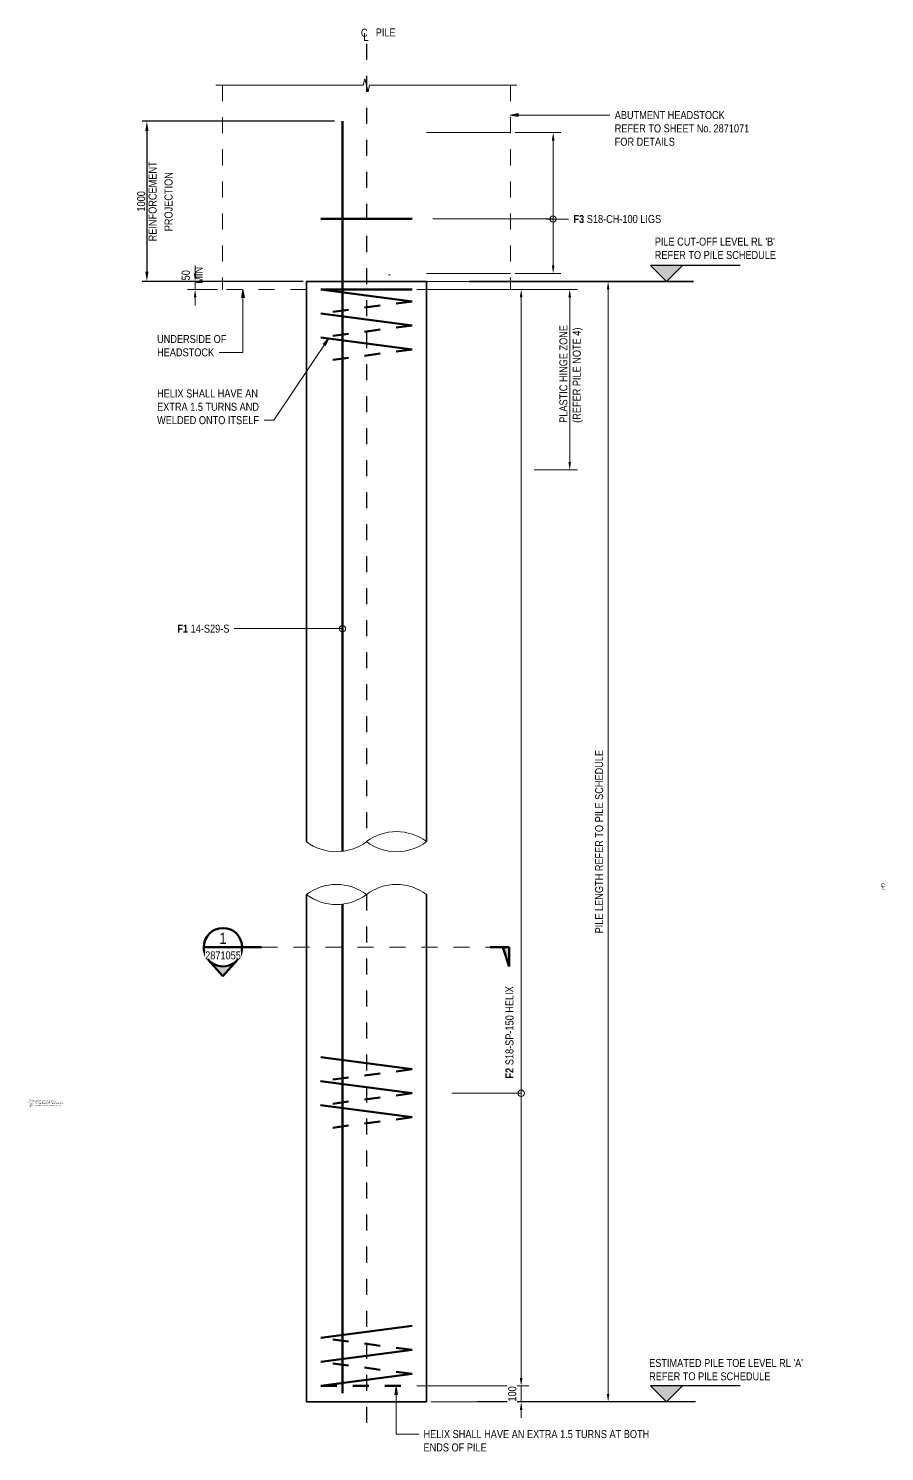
# Model space of a CAD drawing. Header units: metres. Extents: x 1.3 to 12.5, y 0.4 to 9.3.
# Drawn here: x 1.31 to 6.66, y 0.43 to 9.32 of the extents above; entities that cross this region are included whole.
import ezdxf

# ---------------------------------------------------------------- set-up
doc = ezdxf.new("R2010")
doc.units = ezdxf.units.M
for name, pattern in [('Dot_Section Line', [0.02, 0, -0.02]), ('JacobsCenter', [0.015, 0.009, -0.0015, 0.003, -0.0015]), ('JacobsDash', [0.0045, 0.003, -0.0015])]:
    doc.linetypes.add(name, pattern=pattern)
doc.layers.get('Defpoints').update_dxf_attribs({"color": 41})
for name, color, linetype, lineweight in [('D-BDGE', 7, 'Continuous', 13), ('D-BDGE-LINE', 7, 'Continuous', 9), ('D-ENHA-ANNO-TEXT', 7, 'Continuous', 9), ('D-ENHA-GEN-LINE', 7, 'Continuous', 9), ('D-ENHA-TEXT', 7, 'Continuous', 9), ('D-ENHA-TEXT-DIMS', 7, 'Continuous', 9)]:
    doc.layers.add(name, color=color, linetype=linetype, lineweight=lineweight)
doc.styles.add('Arial Narrow', font='ARIALN.TTF', dxfattribs={"height": 0.0035})
doc.styles.add('Arial Narrow_1', font='ARIALN.TTF', dxfattribs={"height": 0.005})
doc.styles.add('Arial Narrow_2', font='ARIALN.TTF', dxfattribs={"height": 0.05})
doc.styles.add('Arial Narrow_3', font='ARIALN.TTF', dxfattribs={"height": 0.0025})
doc.styles.add('Arial Narrow_4', font='ARIALN.TTF', dxfattribs={"height": 0.07})
doc.styles.add('Arial Narrow_B', font='ARIALNB.TTF', dxfattribs={"height": 0.05})
doc.dimstyles.new('____ddd____', dxfattribs={"dimscale": 0.3048, "dimtxt": 0.051172, "dimasz": 0.19685, "dimexe": 0.098425, "dimexo": 0.065617, "dimgap": 0.032808, "dimtad": 1, "dimdec": 0, "dimlfac": 1000, "dimzin": 0, "dimdsep": 46, "dimtxsty": 'Arial Narrow_2', "dimsah": 1, "dimcen": 0.09, "dimaunit": 1, "dimadec": 4, "dimazin": 0, "dimtfac": 1, "dimtdec": 4, "dimtix": 1, "dimtmove": 0, "dimatfit": 3, "dimfxl": 1, "dimtvp": 1, "dimtolj": 1, "dimtzin": 0, "dimarcsym": 2})
doc.dimstyles.new('Dimension_Standard_O__mm_', dxfattribs={"dimscale": 0.3048, "dimtxt": 0.051172, "dimasz": 0.164042, "dimexe": 0.15748, "dimexo": 0.098425, "dimgap": 0.098425, "dimtad": 1, "dimdec": 0, "dimlfac": 1000, "dimzin": 0, "dimdsep": 46, "dimtxsty": 'Arial Narrow_2', "dimsah": 1, "dimcen": 0.09, "dimaunit": 1, "dimadec": 4, "dimazin": 0, "dimtfac": 1, "dimtdec": 4, "dimtix": 1, "dimtmove": 0, "dimatfit": 3, "dimfxl": 1, "dimtvp": 1, "dimtfill": 1, "dimtolj": 1, "dimtzin": 0, "dimlwd": 18, "dimlwe": 18, "dimarcsym": 2})
doc.dimstyles.new('Dimension_Standard_O__mm__1', dxfattribs={"dimscale": 0.3048, "dimtxt": 0.051172, "dimasz": 0.164042, "dimexe": 0.15748, "dimexo": 0.098425, "dimgap": 0.098425, "dimtad": 1, "dimdec": 0, "dimlfac": 1000, "dimzin": 0, "dimdsep": 46, "dimtxsty": 'Arial Narrow_2', "dimsah": 1, "dimcen": 0.09, "dimaunit": 1, "dimadec": 4, "dimazin": 0, "dimtfac": 1, "dimtdec": 4, "dimtix": 1, "dimtmove": 2, "dimatfit": 3, "dimfxl": 1, "dimtvp": 1, "dimtfill": 1, "dimtolj": 1, "dimtzin": 0, "dimlwd": 18, "dimlwe": 18, "dimarcsym": 2})
doc.dimstyles.new('Dimension_Standard_T__mm_', dxfattribs={"dimscale": 0.3048, "dimtxt": 0.051172, "dimasz": 0.164042, "dimexe": 0.15748, "dimexo": 0.098425, "dimgap": 0.065617, "dimtad": 1, "dimdec": 0, "dimlfac": 1000, "dimzin": 0, "dimdsep": 46, "dimtxsty": 'Arial Narrow_2', "dimsah": 1, "dimcen": 0.09, "dimaunit": 1, "dimadec": 4, "dimazin": 0, "dimtfac": 1, "dimtdec": 4, "dimtix": 1, "dimtmove": 2, "dimatfit": 3, "dimfxl": 1, "dimtvp": 1, "dimtolj": 1, "dimtzin": 0, "dimlwd": 18, "dimlwe": 18, "dimarcsym": 2})

# ---------------------------------------------------------------- blocks, each defined once
blk = doc.blocks.new('BREAK LINE - INPUT VIEW SCALE_R13 - Std Break-5309510-DRG-2871055 - PILE ELEVATION')
at = {"layer": 'D-BDGE-LINE'}
for p, q in [((0.88, 0), (-0.04, 0)), ((0.89, 0.04), (0.88, 0)), ((0.91, -0.04), (0.89, 0.04)), ((0.92, 0), (0.91, -0.04)), ((1.84, 0), (0.92, 0))]:
    blk.add_line(p, q, dxfattribs=at)
blk = doc.blocks.new('CS_DET_Pile-Column_BreakLine - CS_Tubular BreakLine-5473290-DRG-2871055 - PILE ELEVATION')
at = {"layer": 'D-BDGE-LINE', "lineweight": 18}
for centre, radius, start, end in [((0.1875, 0.2486), 0.3113, 232.95733, 307.04267), ((0.5625, -0.2482), 0.3113, 52.95733, 127.04267), ((0.5625, 0.2486), 0.3112, 232.95733, 307.04267)]:
    blk.add_arc(centre, radius, start, end, dxfattribs=at)
blk = doc.blocks.new('DIMBLOCK1-DRG-2871055 - PILE ELEVATION')
at = {"layer": 'D-ENHA-TEXT-DIMS', "color": 0, "lineweight": -2, "transparency": 16777216}
for p, q in [((3.2208, 8.7424), (2.0192, 8.7424)), ((2.0492, 8.6824), (2.0492, 7.8024)), ((3.0254, 7.7424), (2.0192, 7.7424))]:
    blk.add_line(p, q, dxfattribs=at)
at = {"layer": 'D-ENHA-TEXT-DIMS', "color": 0, "transparency": 16777216}
for points in [[(2.0392, 8.6824), (2.0592, 8.6824), (2.0492, 8.7424)], [(2.0392, 7.8024), (2.0592, 7.8024), (2.0492, 7.7424)]]:
    blk.add_solid(points, dxfattribs=at)
at = {"layer": 'Defpoints', "color": 0, "transparency": 16777216}
for p in [(3.2408, 8.7424), (2.0492, 7.7424), (3.0454, 7.7424)]:
    blk.add_point(p, dxfattribs=at)
at = {"layer": 'D-ENHA-TEXT-DIMS', "color": 0, "transparency": 16777216, "char_height": 0.05, "width": 0.600413, "attachment_point": 5, "rotation": 90, "style": 'Arial Narrow_2'}
for s, insert in [('\\A1;REINFORCEMENT', (2.0851, 8.2424)), ('\\A1;1000', (2.0137, 8.2424))]:
    blk.add_mtext(s, dxfattribs=dict(at, insert=insert))
blk = doc.blocks.new('DIMBLOCK2-DRG-2871055 - PILE ELEVATION')
at = {"layer": 'D-ENHA-TEXT-DIMS', "color": 0, "lineweight": 18, "transparency": 16777216}
for p, q in [((2.3506, 7.7924), (2.3506, 7.8424)), ((3.0154, 7.7424), (2.3026, 7.7424)), ((2.3506, 7.6924), (2.3506, 7.7424)), ((2.4904, 7.6924), (2.3026, 7.6924)), ((2.3506, 7.6424), (2.3506, 7.5924))]:
    blk.add_line(p, q, dxfattribs=at)
at = {"layer": 'D-ENHA-TEXT-DIMS', "color": 0, "transparency": 16777216}
for points in [[(2.3422, 7.7924), (2.3589, 7.7924), (2.3506, 7.7424)], [(2.3422, 7.6424), (2.3589, 7.6424), (2.3506, 7.6924)]]:
    blk.add_solid(points, dxfattribs=at)
at = {"layer": 'Defpoints', "color": 0, "transparency": 16777216}
for p in [(2.3506, 7.7424), (3.0454, 7.7424), (2.5204, 7.6924)]:
    blk.add_point(p, dxfattribs=at)
at = {"layer": 'D-ENHA-TEXT-DIMS', "color": 0, "lineweight": 18, "transparency": 16777216, "insert": (2.3326, 7.7806), "char_height": 0.05, "width": 0.126711, "attachment_point": 5, "rotation": 90, "line_spacing_factor": 0.974696, "style": 'Arial Narrow_2'}
blk.add_mtext('\\A1;50\\PMIN', dxfattribs=at)
blk = doc.blocks.new('BR_A3_SYMB_REO_DIM_DOT_R17 - SCALE 20-5308917-DRG-2871055 - PILE ELEVATION')
at = {"layer": 'D-ENHA-GEN-LINE'}
blk.add_circle((0, 0), 0.001, dxfattribs=at)
blk = doc.blocks.new('CS_Annot_Centreline Symbol1 - CS_Annot_Centreline Symbol 2-5308920-DRG-2871055 - PILE ELEVATION')
at = {"layer": 'D-ENHA-GEN-LINE', "char_height": 0.0025, "attachment_point": 1, "style": 'Arial Narrow_3'}
for s, insert, width in [('C  ', (-0.00119, 0.00463), 0.0044093), ('L', (-0.00041, 0.00329), 0.0019241)]:
    blk.add_mtext(s, dxfattribs=dict(at, insert=insert, width=width))
blk = doc.blocks.new('DIMBLOCK3-DRG-2871055 - PILE ELEVATION')
at = {"layer": 'D-ENHA-TEXT-DIMS', "color": 0, "lineweight": 18, "transparency": 16777216}
for p, q in [((3.8254, 7.7424), (4.9782, 7.7424)), ((4.9302, 0.7924), (4.9302, 7.6924)), ((3.8254, 0.7424), (4.9782, 0.7424))]:
    blk.add_line(p, q, dxfattribs=at)
at = {"layer": 'D-ENHA-TEXT-DIMS', "color": 0, "transparency": 16777216}
for points in [[(4.9219, 7.6924), (4.9385, 7.6924), (4.9302, 7.7424)], [(4.9219, 0.7924), (4.9385, 0.7924), (4.9302, 0.7424)]]:
    blk.add_solid(points, dxfattribs=at)
at = {"layer": 'Defpoints', "color": 0, "transparency": 16777216}
for p in [(3.7954, 7.7424), (4.9302, 7.7424), (3.7954, 0.7424)]:
    blk.add_point(p, dxfattribs=at)
at = {"layer": 'D-ENHA-TEXT-DIMS', "color": 0, "lineweight": 18, "transparency": 16777216, "insert": (4.8743, 4.2424), "char_height": 0.05, "width": 1.377246, "attachment_point": 5, "rotation": 90, "style": 'Arial Narrow_2', "bg_fill": 3, "box_fill_scale": 1.1, "bg_fill_color": 256, "bg_fill_true_color": 13158600, "bg_fill_transparency": 0}
blk.add_mtext('\\A1;PILE LENGTH REFER TO PILE SCHEDULE', dxfattribs=at)
blk = doc.blocks.new('Drafting View - sectionTail-4870194-DRG-2871055 - PILE ELEVATION')
at = {"layer": 'D-ENHA-ANNO-TEXT'}
blk.add_hatch(color=256, dxfattribs=at).paths.add_polyline_path([(-0.006, 0.006), (-0.004, 0), (-0.006, 0)])
at = {"layer": 'D-ENHA-ANNO-TEXT', "lineweight": 50}
for p, q in [((-0.006, 0.006), (-0.006, 0)), ((-0.004, 0), (-0.006, 0.006)), ((-0.006, 0), (-0.004, 0)), ((-0.006, 0), (0, 0))]:
    blk.add_line(p, q, dxfattribs=at)
blk = doc.blocks.new('Drafting View - SectionHead-4898858-DRG-2871055 - PILE ELEVATION')
at = {"layer": 'D-ENHA-ANNO-TEXT'}
h = blk.add_hatch(color=256, dxfattribs=at)
edge = h.paths.add_edge_path()
edge.add_line((-0.002, 0.009), (0.00247, 0.004))
edge.add_arc((-0.002, 0), 0.006, 41.8277, 138.1723)
edge.add_line((-0.00647, 0.004), (-0.002, 0.009))
at = {"layer": 'D-ENHA-ANNO-TEXT', "lineweight": 50}
for p, q in [((-0.002, 0.009), (-0.00647, 0.004)), ((0.00247, 0.004), (-0.002, 0.009)), ((0.004, 0), (0.01, 0))]:
    blk.add_line(p, q, dxfattribs=at)
for start, end in [(360, 180), (180, 360)]:
    blk.add_arc((-0.002, 0), 0.006, start, end, dxfattribs=at)
blk = doc.blocks.new('DIMBLOCK4-DRG-2871055 - PILE ELEVATION')
at = {"layer": 'D-ENHA-TEXT-DIMS', "color": 0, "lineweight": 18, "transparency": 16777216}
for p, q in [((3.7354, 7.6924), (4.435, 7.6924)), ((4.387, 0.8924), (4.387, 7.6424)), ((3.7354, 0.8424), (4.435, 0.8424))]:
    blk.add_line(p, q, dxfattribs=at)
at = {"layer": 'D-ENHA-TEXT-DIMS', "color": 0, "transparency": 16777216}
for points in [[(4.3787, 7.6424), (4.3953, 7.6424), (4.387, 7.6924)], [(4.3787, 0.8924), (4.3953, 0.8924), (4.387, 0.8424)]]:
    blk.add_solid(points, dxfattribs=at)
at = {"layer": 'Defpoints', "color": 0, "transparency": 16777216}
for p in [(3.7054, 7.6924), (4.387, 7.6924), (3.7054, 0.8424)]:
    blk.add_point(p, dxfattribs=at)
at = {"layer": 'D-ENHA-TEXT-DIMS', "color": 0, "lineweight": 18, "transparency": 16777216, "insert": (4.3273, 4.2674), "char_height": 0.05, "attachment_point": 5, "rotation": 90, "style": 'Arial Narrow_2', "bg_fill": 3, "box_fill_scale": 1.1, "bg_fill_color": 256, "bg_fill_true_color": 13158600, "bg_fill_transparency": 0}
blk.add_mtext('\\A1;\u200e', dxfattribs=at)
blk = doc.blocks.new('DIMBLOCK5-DRG-2871055 - PILE ELEVATION')
at = {"layer": 'D-ENHA-TEXT-DIMS', "color": 0, "lineweight": 18, "transparency": 16777216}
for p, q in [((3.7354, 7.6924), (4.7382, 7.6924)), ((4.6902, 6.6147), (4.6902, 7.6424)), ((4.4678, 6.5647), (4.7382, 6.5647))]:
    blk.add_line(p, q, dxfattribs=at)
at = {"layer": 'D-ENHA-TEXT-DIMS', "color": 0, "transparency": 16777216}
for points in [[(4.6819, 7.6424), (4.6985, 7.6424), (4.6902, 7.6924)], [(4.6819, 6.6147), (4.6985, 6.6147), (4.6902, 6.5647)]]:
    blk.add_solid(points, dxfattribs=at)
at = {"layer": 'Defpoints', "color": 0, "transparency": 16777216}
for p in [(3.7054, 7.6924), (4.6902, 7.6924), (4.4378, 6.5647)]:
    blk.add_point(p, dxfattribs=at)
at = {"layer": 'D-ENHA-TEXT-DIMS', "color": 0, "lineweight": 18, "transparency": 16777216, "insert": (4.6305, 7.1285), "char_height": 0.05, "attachment_point": 5, "rotation": 90, "style": 'Arial Narrow_2', "bg_fill": 3, "box_fill_scale": 1.1, "bg_fill_color": 256, "bg_fill_true_color": 13158600, "bg_fill_transparency": 0}
blk.add_mtext('\\A1;\u200e', dxfattribs=at)
blk = doc.blocks.new('DIMBLOCK6-DRG-2871055 - PILE ELEVATION')
at = {"layer": 'D-ENHA-TEXT-DIMS', "color": 0, "lineweight": 18, "transparency": 16777216}
for p, q in [((4.387, 0.8924), (4.387, 0.9424)), ((3.7354, 0.8424), (4.435, 0.8424)), ((4.387, 0.7424), (4.387, 0.8424)), ((3.8254, 0.7424), (4.435, 0.7424)), ((4.387, 0.6924), (4.387, 0.6424))]:
    blk.add_line(p, q, dxfattribs=at)
at = {"layer": 'D-ENHA-TEXT-DIMS', "color": 0, "transparency": 16777216}
for points in [[(4.3787, 0.8924), (4.3953, 0.8924), (4.387, 0.8424)], [(4.3787, 0.6924), (4.3953, 0.6924), (4.387, 0.7424)]]:
    blk.add_solid(points, dxfattribs=at)
at = {"layer": 'Defpoints', "color": 0, "transparency": 16777216}
for p in [(3.7054, 0.8424), (3.7954, 0.7424)]:
    blk.add_point(p, dxfattribs=at)
at = {"layer": 'D-ENHA-TEXT-DIMS', "color": 0, "lineweight": 18, "transparency": 16777216, "insert": (4.3315, 0.7924), "char_height": 0.05, "width": 0.114039, "attachment_point": 5, "rotation": 90, "style": 'Arial Narrow_2', "bg_fill": 3, "box_fill_scale": 1.1, "bg_fill_color": 256, "bg_fill_true_color": 13158600, "bg_fill_transparency": 0}
blk.add_mtext('\\A1;100', dxfattribs=at)
at = {"layer": 'Defpoints', "color": 0, "transparency": 16777216}
blk.add_point((4.387, 0.8424), dxfattribs=at)
blk = doc.blocks.new('DIMBLOCK7-DRG-2871055 - PILE ELEVATION')
at = {"layer": 'D-ENHA-TEXT-DIMS', "color": 0, "lineweight": 18, "transparency": 16777216}
for p, q in [((4.3504, 8.6724), (4.635, 8.6724)), ((4.587, 7.8424), (4.587, 8.6224)), ((4.3504, 7.7924), (4.635, 7.7924))]:
    blk.add_line(p, q, dxfattribs=at)
at = {"layer": 'D-ENHA-TEXT-DIMS', "color": 0, "transparency": 16777216}
for points in [[(4.5787, 8.6224), (4.5953, 8.6224), (4.587, 8.6724)], [(4.5787, 7.8424), (4.5953, 7.8424), (4.587, 7.7924)]]:
    blk.add_solid(points, dxfattribs=at)
at = {"layer": 'Defpoints', "color": 0, "transparency": 16777216}
for p in [(4.3204, 8.6724), (4.587, 8.6724), (4.3204, 7.7924)]:
    blk.add_point(p, dxfattribs=at)
at = {"layer": 'D-ENHA-TEXT-DIMS', "color": 0, "lineweight": 18, "transparency": 16777216, "insert": (4.5273, 8.2324), "char_height": 0.05, "attachment_point": 5, "rotation": 90, "style": 'Arial Narrow_2', "bg_fill": 3, "box_fill_scale": 1.1, "bg_fill_color": 256, "bg_fill_true_color": 13158600, "bg_fill_transparency": 0}
blk.add_mtext('\\A1;\u200e', dxfattribs=at)
blk = doc.blocks.new('CS_Annot_Centreline Symbol1 - CS_Annot_Centreline Symbol-5309845-DRG-2871055 - SECTION 2')
at = {"layer": 'D-ENHA-GEN-LINE', "char_height": 0.0025, "attachment_point": 1, "style": 'Arial Narrow_3'}
for s, insert, width in [('C  ', (-0.00119, 0.00463), 0.0044093), ('L', (-0.00041, 0.00329), 0.0019241)]:
    blk.add_mtext(s, dxfattribs=dict(at, insert=insert, width=width))

msp = doc.modelspace()

# ---------------------------------------------------------------- hatches: boundary and pattern name
at = {"layer": 'D-BDGE-LINE'}
for points in [[(5.2939, 7.7424), (5.3939, 7.8424), (5.1939, 7.8424)], [(5.2939, 0.7424), (5.3939, 0.8424), (5.1939, 0.8424)]]:
    msp.add_hatch(color=256, dxfattribs=at).paths.add_polyline_path(points)
at = {"layer": 'D-ENHA-TEXT'}
for points in [[(4.3189, 8.7815), (4.3689, 8.7727), (4.3689, 8.7903)], [(2.6494, 7.6912), (2.6406, 7.6412), (2.6583, 7.6412)], [(3.1854, 7.3877), (3.1502, 7.3511), (3.1649, 7.3412)], [(3.606, 0.8384), (3.5972, 0.7884), (3.6148, 0.7884)]]:
    msp.add_hatch(color=256, dxfattribs=at).paths.add_polyline_path(points)

# ---------------------------------------------------------------- linework, layer by layer
at = {"layer": 'D-BDGE', "linetype": 'JacobsCenter', "lineweight": 25}
for p, q in [((3.4204, 9.226), (3.4204, 4.2424)), ((3.4204, 3.9124), (3.4204, 0.611))]:
    msp.add_line(p, q, dxfattribs=at)
at = {"layer": 'D-BDGE', "linetype": 'JacobsDash', "lineweight": 18}
for p, q in [((2.5204, 8.9674), (2.5204, 7.6924)), ((4.3204, 8.9674), (4.3204, 7.6924)), ((3.0454, 7.6924), (2.5204, 7.6924)), ((4.3204, 7.6924), (3.7954, 7.6924))]:
    msp.add_line(p, q, dxfattribs=at)
at = {"layer": 'D-BDGE', "lineweight": 70}
for p, q in [((3.2704, 4.1822), (3.2704, 8.7424)), ((3.1354, 8.1324), (3.7054, 8.1324)), ((3.1354, 7.6924), (3.7054, 7.6924)), ((3.1354, 7.6924), (3.7054, 7.6174)), ((3.1354, 7.6924), (3.7054, 7.6924)), ((3.1354, 7.5424), (3.7054, 7.4674)), ((3.1354, 7.3924), (3.7054, 7.3174)), ((3.2704, 0.7974), (3.2704, 3.8522)), ((3.1354, 2.8954), (3.7054, 2.8204)), ((3.1326, 2.7456), (3.7054, 2.6704)), ((3.1326, 2.5956), (3.7054, 2.5204)), ((3.1354, 1.1424), (3.7054, 1.2174)), ((3.1354, 0.9924), (3.7054, 1.0674)), ((3.1354, 0.8424), (3.7054, 0.9174))]:
    msp.add_line(p, q, dxfattribs=at)
at = {"layer": 'D-BDGE', "color": 7, "lineweight": 9, "true_color": 0xffffff}
for p, q in [((3.7954, 8.6724), (4.3204, 8.6724)), ((3.7954, 7.7924), (4.3204, 7.7924))]:
    msp.add_line(p, q, dxfattribs=at)
at = {"layer": 'D-BDGE', "lineweight": 18}
for p, q in [((3.8358, 8.1324), (4.5858, 8.1324)), ((3.9554, 2.6706), (4.3871, 2.6706))]:
    msp.add_line(p, q, dxfattribs=at)
at = {"layer": 'D-BDGE', "lineweight": 25}
for p, q in [((5.7539, 7.8424), (5.1939, 7.8424)), ((5.1939, 7.8424), (5.2939, 7.7424)), ((5.3939, 7.8424), (5.2939, 7.7424)), ((5.7539, 0.8424), (5.1939, 0.8424)), ((5.1939, 0.8424), (5.2939, 0.7424)), ((5.3939, 0.8424), (5.2939, 0.7424)), ((5.4754, 0.7424), (4.1154, 0.7424))]:
    msp.add_line(p, q, dxfattribs=at)
at = {"layer": 'D-BDGE', "lineweight": 35}
for p, q in [((3.0454, 7.7424), (3.7954, 7.7424)), ((3.0454, 7.7424), (3.0454, 4.2424)), ((3.7954, 7.7424), (3.7954, 4.2424)), ((4.0639, 7.7424), (5.4639, 7.7424)), ((3.0454, 3.9124), (3.0454, 0.7424)), ((3.7954, 3.9124), (3.7954, 0.7424)), ((3.0454, 0.7424), (3.7954, 0.7424))]:
    msp.add_line(p, q, dxfattribs=at)
at = {"layer": 'D-BDGE', "lineweight": 9}
msp.add_line((3.558, 7.7824), (3.568, 7.7824), dxfattribs=at)
msp.add_line((3.558, 7.7824), (3.568, 7.7824), dxfattribs=at)
at = {"layer": 'D-BDGE', "color": 5, "lineweight": 9, "true_color": 0x0000ff}
msp.add_line((3.7954, 7.7424), (4.3204, 7.7424), dxfattribs=at)
at = {"layer": 'D-BDGE', "linetype": 'JacobsDash', "lineweight": 70}
for p, q in [((3.7054, 7.6174), (3.1354, 7.5424)), ((3.7054, 7.4674), (3.1354, 7.3924)), ((3.7054, 7.3174), (3.1354, 7.2424)), ((3.7054, 2.8204), (3.1326, 2.7456)), ((3.7054, 2.6704), (3.1326, 2.5956)), ((3.7054, 2.5204), (3.1326, 2.4456)), ((3.7054, 1.0674), (3.1354, 1.1424)), ((3.7054, 0.9174), (3.1354, 0.9924)), ((3.1354, 0.8424), (3.7054, 0.8424))]:
    msp.add_line(p, q, dxfattribs=at)
at = {"layer": 'D-ENHA-ANNO-TEXT', "lineweight": 50}
msp.add_line((2.4042, 3.583), (2.6442, 3.583), dxfattribs=at)
at = {"layer": 'D-ENHA-TEXT'}
for p, q in [((4.3689, 8.7903), (4.3189, 8.7815)), ((4.3189, 8.7815), (4.3689, 8.7727)), ((4.3189, 8.7815), (4.9414, 8.7815)), ((4.3689, 8.7727), (4.3689, 8.7903)), ((4.5422, 8.1321), (4.6836, 8.1321)), ((2.6494, 7.6912), (2.6406, 7.6412)), ((2.6583, 7.6412), (2.6494, 7.6912)), ((2.6494, 7.6912), (2.6494, 7.2991)), ((2.6406, 7.6412), (2.6583, 7.6412)), ((3.1854, 7.3877), (2.8416, 6.8757)), ((3.1854, 7.3877), (3.1502, 7.3511)), ((3.1649, 7.3412), (3.1854, 7.3877)), ((2.5995, 7.2991), (2.5001, 7.2991)), ((2.6494, 7.2991), (2.5995, 7.2991)), ((3.1502, 7.3511), (3.1649, 7.3412)), ((2.8058, 6.8757), (2.7818, 6.8757)), ((2.8416, 6.8757), (2.8058, 6.8757)), ((2.6314, 5.5732), (2.5933, 5.5732)), ((3.2705, 5.5732), (2.6314, 5.5732)), ((3.606, 0.8384), (3.5972, 0.7884)), ((3.6148, 0.7884), (3.606, 0.8384)), ((3.606, 0.8384), (3.606, 0.5416)), ((3.5972, 0.7884), (3.6148, 0.7884)), ((3.606, 0.5416), (3.7471, 0.5416))]:
    msp.add_line(p, q, dxfattribs=at)
msp.add_circle((3.2705, 5.5732), 0.02, dxfattribs=at)

# ---------------------------------------------------------------- block references
at = {"layer": 'D-BDGE-LINE', "rotation": 180}
for name, p in [('BREAK LINE - INPUT VIEW SCALE_R13 - Std Break-5309510-DRG-2871055 - PILE ELEVATION', (4.3204, 8.9674)), ('CS_DET_Pile-Column_BreakLine - CS_Tubular BreakLine-5473290-DRG-2871055 - PILE ELEVATION', (3.7954, 3.9126))]:
    msp.add_blockref(name, p, dxfattribs=at)
at = {"layer": 'D-BDGE-LINE'}
msp.add_blockref('CS_DET_Pile-Column_BreakLine - CS_Tubular BreakLine-5473290-DRG-2871055 - PILE ELEVATION', (3.0454, 4.2422), dxfattribs=at)
at = {"layer": 'D-ENHA-ANNO-TEXT', "lineweight": 50, "extrusion": (0, 0, -1), "xscale": 19.99999999999999, "yscale": 19.99999999999999, "zscale": 19.99999999999999, "rotation": 180}
msp.add_blockref('Drafting View - SectionHead-4898858-DRG-2871055 - PILE ELEVATION', (-2.5642, 3.583), dxfattribs=at)
at = {"layer": 'D-ENHA-GEN-LINE'}
for name, p, xscale, yscale, zscale in [('CS_Annot_Centreline Symbol1 - CS_Annot_Centreline Symbol 2-5308920-DRG-2871055 - PILE ELEVATION', (3.4098, 9.2281), 20, 20, 20), ('CS_Annot_Centreline Symbol1 - CS_Annot_Centreline Symbol-5309845-DRG-2871055 - SECTION 2', (6.6458, 3.9366), 10, 10, 10), ('BR_A3_SYMB_REO_DIM_DOT_R17 - SCALE 20-5308917-DRG-2871055 - PILE ELEVATION', (4.3871, 2.6706), 20, 20, 20)]:
    msp.add_blockref(name, p, dxfattribs=dict(at, xscale=xscale, yscale=yscale, zscale=zscale))

# ---------------------------------------------------------------- texts
at = {"layer": 'D-ENHA-GEN-LINE', "insert": (3.4787, 9.3224), "char_height": 0.05, "attachment_point": 1, "style": 'Arial Narrow_2', "bg_fill": 3, "box_fill_scale": 1, "bg_fill_color": 256, "bg_fill_true_color": 13158600, "bg_fill_transparency": 0}
msp.add_mtext('PILE', dxfattribs=at)
at = {"layer": 'D-ENHA-TEXT', "attachment_point": 1, "bg_fill": 3, "box_fill_scale": 1, "bg_fill_color": 256, "bg_fill_true_color": 13158600, "bg_fill_transparency": 0}
for s, insert, char_height, style in [("PILE CUT-OFF LEVEL RL 'B'", (5.2214, 8.0158), 0.05, 'Arial Narrow_2'), ('UNDERSIDE OF ', (2.1129, 7.4074), 0.05, 'Arial Narrow_2'), ('HELIX SHALL HAVE AN ', (2.1129, 7.0674), 0.05, 'Arial Narrow_2'), ('F1 ', (2.2392, 5.5982), 0.05, 'Arial Narrow_B'), ('1.', (1.3095, 2.6237), 0.0035, 'Arial Narrow')]:
    msp.add_mtext(s, dxfattribs=dict(at, insert=insert, char_height=char_height, style=style))
at = {"layer": 'D-ENHA-TEXT', "insert": (5.1864, 1.0108), "char_height": 0.05, "attachment_point": 1, "style": 'Arial Narrow_2', "bg_fill": 3, "box_fill_scale": 1, "bg_fill_color": 256, "bg_fill_transparency": 0}
msp.add_mtext("ESTIMATED PILE TOE LEVEL RL 'A'", dxfattribs=at)

# ---------------------------------------------------------------- dimensions: what is measured, and where the dimension line sits
at = {"layer": 'D-ENHA-TEXT-DIMS'}
dim = msp.add_linear_dim(base=(2.0492, 7.7424), p1=(3.2408, 8.7424), p2=(3.0454, 7.7424), angle=90, text='<>\\XREINFORCEMENT', dimstyle='____ddd____', override={"dimpost": '<>', "dimfxl": 1.018909}, dxfattribs=at)
dim.commit()
dim.dimension.update_dxf_attribs({"geometry": 'DIMBLOCK1-DRG-2871055 - PILE ELEVATION', "text_midpoint": (2.0492, 8.2424)})
at = {"layer": 'D-ENHA-TEXT-DIMS', "lineweight": 18}
dim = msp.add_linear_dim(base=(2.3506, 7.7424), p1=(2.5204, 7.6924), p2=(3.0454, 7.7424), angle=90, text='<>\\XMIN', dimstyle='Dimension_Standard_T__mm_', override={"dimpost": '<>', "dimfxl": 0.527376}, dxfattribs=at)
dim.commit()
dim.dimension.update_dxf_attribs({"geometry": 'DIMBLOCK2-DRG-2871055 - PILE ELEVATION', "text_midpoint": (2.3326, 7.7806), "dimtype": 160, "text_rotation": 90})

# ---------------------------------------------------------------- next in the draw order: texts
at = {"layer": 'D-ENHA-TEXT', "attachment_point": 1, "bg_fill": 3, "box_fill_scale": 1, "bg_fill_color": 256, "bg_fill_true_color": 13158600, "bg_fill_transparency": 0}
for s, insert, char_height, style in [('ABUTMENT HEADSTOCK ', (4.9714, 8.8065), 0.05, 'Arial Narrow_2'), ('REFER TO PILE SCHEDULE', (5.2214, 7.9325), 0.05, 'Arial Narrow_2'), ('HEADSTOCK', (2.1129, 7.3241), 0.05, 'Arial Narrow_2'), ('EXTRA 1.5 TURNS AND ', (2.1129, 6.9841), 0.05, 'Arial Narrow_2'), ('14-S29-S', (2.3225, 5.5982), 0.05, 'Arial Narrow_2'), ('2.', (1.3095, 2.6179), 0.0035, 'Arial Narrow'), ('HELIX SHALL HAVE AN EXTRA 1.5 TURNS AT BOTH ', (3.7771, 0.5666), 0.05, 'Arial Narrow_2')]:
    msp.add_mtext(s, dxfattribs=dict(at, insert=insert, char_height=char_height, style=style))
at = {"layer": 'D-ENHA-TEXT', "insert": (2.1594, 8.0556), "char_height": 0.05, "attachment_point": 1, "rotation": 90, "style": 'Arial Narrow_2', "bg_fill": 3, "box_fill_scale": 1, "bg_fill_color": 256, "bg_fill_true_color": 13158600, "bg_fill_transparency": 0}
msp.add_mtext('PROJECTION', dxfattribs=at)
at = {"layer": 'D-ENHA-TEXT', "char_height": 0.05, "attachment_point": 1, "bg_fill": 3, "box_fill_scale": 1, "bg_fill_color": 256, "bg_fill_transparency": 0}
for s, insert, style in [('F3 ', (4.7136, 8.1571), 'Arial Narrow_B'), ('REFER TO PILE SCHEDULE', (5.1864, 0.9275), 'Arial Narrow_2')]:
    msp.add_mtext(s, dxfattribs=dict(at, insert=insert, style=style))

# ---------------------------------------------------------------- next in the draw order: dimensions: what is measured, and where the dimension line sits
at = {"layer": 'D-ENHA-TEXT-DIMS', "lineweight": 18}
for base, p1, p2, text, dimstyle, override, picture, middle in [((4.587, 8.6724), (4.3204, 7.7924), (4.3204, 8.6724), '\u200e', 'Dimension_Standard_O__mm__1', {"dimpost": '<>', "dimfxl": 0.88}, 'DIMBLOCK7-DRG-2871055 - PILE ELEVATION', (4.5273, 8.2324)), ((4.9302, 7.7424), (3.7954, 0.7424), (3.7954, 7.7424), 'PILE LENGTH REFER TO PILE SCHEDULE', 'Dimension_Standard_O__mm_', {"dimpost": '<>', "dimfxl": 7}, 'DIMBLOCK3-DRG-2871055 - PILE ELEVATION', (4.8743, 4.2424))]:
    dim = msp.add_linear_dim(base=base, p1=p1, p2=p2, angle=90, text=text, dimstyle=dimstyle, override=override, dxfattribs=at)
    dim.commit()
    dim.dimension.update_dxf_attribs({"geometry": picture, "text_midpoint": middle})

# ---------------------------------------------------------------- next in the draw order: linework, layer by layer
at = {"layer": 'D-ENHA-ANNO-TEXT', "color": 7, "linetype": 'Dot_Section Line', "true_color": 0xffffff}
msp.add_line((2.5642, 3.583), (4.1928, 3.583), dxfattribs=at)

# ---------------------------------------------------------------- next in the draw order: block references
at = {"layer": 'D-ENHA-ANNO-TEXT', "lineweight": 50, "xscale": 19.99999999999999, "yscale": 19.99999999999999, "zscale": 19.99999999999999, "rotation": 180}
msp.add_blockref('Drafting View - sectionTail-4870194-DRG-2871055 - PILE ELEVATION', (4.1928, 3.583), dxfattribs=at)
at = {"layer": 'D-ENHA-GEN-LINE', "xscale": 20, "yscale": 20, "zscale": 20}
msp.add_blockref('BR_A3_SYMB_REO_DIM_DOT_R17 - SCALE 20-5308917-DRG-2871055 - PILE ELEVATION', (4.5858, 8.1324), dxfattribs=at)

# ---------------------------------------------------------------- next in the draw order: texts
at = {"layer": 'D-ENHA-TEXT', "attachment_point": 1, "bg_fill": 3, "box_fill_scale": 1, "bg_fill_color": 256, "bg_fill_true_color": 13158600, "bg_fill_transparency": 0}
for s, insert, char_height, style in [('REFER TO SHEET No. 2871071 ', (4.9714, 8.7232), 0.05, 'Arial Narrow_2'), ('WELDED ONTO ITSELF', (2.1129, 6.9007), 0.05, 'Arial Narrow_2'), ('3.', (1.3095, 2.6121), 0.0035, 'Arial Narrow'), ('ENDS OF PILE', (3.7771, 0.4833), 0.05, 'Arial Narrow_2')]:
    msp.add_mtext(s, dxfattribs=dict(at, insert=insert, char_height=char_height, style=style))
at = {"layer": 'D-ENHA-TEXT', "insert": (4.7969, 8.1571), "char_height": 0.05, "attachment_point": 1, "style": 'Arial Narrow_2', "bg_fill": 3, "box_fill_scale": 1, "bg_fill_color": 256, "bg_fill_transparency": 0}
msp.add_mtext('S18-CH-100 LIGS', dxfattribs=at)
at = {"layer": 'D-ENHA-TEXT', "insert": (4.289, 2.7626), "char_height": 0.05, "attachment_point": 1, "rotation": 90, "style": 'Arial Narrow_B', "bg_fill": 3, "box_fill_scale": 1, "bg_fill_color": 256, "bg_fill_transparency": 0}
msp.add_mtext('F2 ', dxfattribs=at)

# ---------------------------------------------------------------- next in the draw order: texts
at = {"layer": 'D-ENHA-ANNO-TEXT', "insert": (2.5017, 3.673), "char_height": 0.07, "attachment_point": 1, "style": 'Arial Narrow_4', "bg_fill": 3, "box_fill_scale": 1, "bg_fill_color": 256, "bg_fill_transparency": 0}
msp.add_mtext('1', dxfattribs=at)
at = {"layer": 'D-ENHA-ANNO-TEXT', "insert": (2.4131, 3.557), "char_height": 0.05, "attachment_point": 1, "style": 'Arial Narrow_2', "bg_fill": 3, "box_fill_scale": 1, "bg_fill_color": 256, "bg_fill_true_color": 13158600, "bg_fill_transparency": 0}
msp.add_mtext('2871055', dxfattribs=at)
at = {"layer": 'D-ENHA-TEXT', "attachment_point": 1, "bg_fill": 3, "box_fill_scale": 1, "bg_fill_color": 256, "bg_fill_true_color": 13158600, "bg_fill_transparency": 0}
for s, insert, char_height, style in [('FOR DETAILS', (4.9714, 8.6398), 0.05, 'Arial Narrow_2'), ('4.', (1.3095, 2.6063), 0.0035, 'Arial Narrow')]:
    msp.add_mtext(s, dxfattribs=dict(at, insert=insert, char_height=char_height, style=style))
at = {"layer": 'D-ENHA-TEXT', "insert": (4.289, 2.846), "char_height": 0.05, "attachment_point": 1, "rotation": 90, "style": 'Arial Narrow_2', "bg_fill": 3, "box_fill_scale": 1, "bg_fill_color": 256, "bg_fill_transparency": 0}
msp.add_mtext('S18-SP-150 HELIX', dxfattribs=at)

# ---------------------------------------------------------------- next in the draw order: texts
at = {"layer": 'D-ENHA-TEXT', "insert": (1.3095, 2.5946), "char_height": 0.0035, "attachment_point": 1, "style": 'Arial Narrow', "bg_fill": 3, "box_fill_scale": 1, "bg_fill_color": 256, "bg_fill_true_color": 13158600, "bg_fill_transparency": 0}
msp.add_mtext('5.', dxfattribs=at)

# ---------------------------------------------------------------- next in the draw order: dimensions: what is measured, and where the dimension line sits
at = {"layer": 'D-ENHA-TEXT-DIMS', "lineweight": 18}
dim = msp.add_linear_dim(base=(4.387, 7.6924), p1=(3.7054, 0.8424), p2=(3.7054, 7.6924), angle=90, text='\u200e', dimstyle='Dimension_Standard_O__mm_', override={"dimpost": '<>', "dimfxl": 6.85}, dxfattribs=at)
dim.commit()
dim.dimension.update_dxf_attribs({"geometry": 'DIMBLOCK4-DRG-2871055 - PILE ELEVATION', "text_midpoint": (4.3273, 4.2674)})

# ---------------------------------------------------------------- next in the draw order: texts
at = {"layer": 'D-ENHA-TEXT', "insert": (1.3175, 2.6237), "char_height": 0.0035, "attachment_point": 1, "style": 'Arial Narrow', "bg_fill": 3, "box_fill_scale": 1, "bg_fill_color": 256, "bg_fill_true_color": 13158600, "bg_fill_transparency": 0}
msp.add_mtext('FOR GENERAL NOTES, REFER TO SHEET No. 2871005 TO 2871008.', dxfattribs=at)

# ---------------------------------------------------------------- next in the draw order: dimensions: what is measured, and where the dimension line sits
at = {"layer": 'D-ENHA-TEXT-DIMS', "lineweight": 18}
dim = msp.add_linear_dim(base=(4.6902, 7.6924), p1=(4.4378, 6.5647), p2=(3.7054, 7.6924), angle=90, text='\u200e', dimstyle='Dimension_Standard_O__mm_', override={"dimpost": '<>', "dimfxl": 1.344696}, dxfattribs=at)
dim.commit()
dim.dimension.update_dxf_attribs({"geometry": 'DIMBLOCK5-DRG-2871055 - PILE ELEVATION', "text_midpoint": (4.6305, 7.1285)})
dim = msp.add_linear_dim(base=(4.387, 0.8424), p1=(3.7954, 0.7424), p2=(3.7054, 0.8424), angle=90, dimstyle='Dimension_Standard_O__mm_', override={"dimpost": '<>', "dimfxl": 0.134536}, dxfattribs=at)
dim.commit()
dim.dimension.update_dxf_attribs({"geometry": 'DIMBLOCK6-DRG-2871055 - PILE ELEVATION', "text_midpoint": (4.3315, 0.7924)})

# ---------------------------------------------------------------- next in the draw order: texts
at = {"layer": 'D-ENHA-TEXT', "insert": (4.6257, 6.8589), "char_height": 0.05, "attachment_point": 1, "rotation": 90, "style": 'Arial Narrow_2', "bg_fill": 3, "box_fill_scale": 1, "bg_fill_color": 256, "bg_fill_transparency": 0}
msp.add_mtext('PLASTIC HINGE ZONE ', dxfattribs=at)
at = {"layer": 'D-ENHA-TEXT', "insert": (1.3175, 2.6179), "char_height": 0.0035, "attachment_point": 1, "style": 'Arial Narrow', "bg_fill": 3, "box_fill_scale": 1, "bg_fill_color": 256, "bg_fill_true_color": 13158600, "bg_fill_transparency": 0}
msp.add_mtext('FOR PILE SCHEDULE, DESIGN LOADS AND PILE TESTING REFER TO SHEET No. 2871051.', dxfattribs=at)

# ---------------------------------------------------------------- next in the draw order: texts
at = {"layer": 'D-ENHA-TEXT', "insert": (4.709, 6.8589), "char_height": 0.05, "attachment_point": 1, "rotation": 90, "style": 'Arial Narrow_2', "bg_fill": 3, "box_fill_scale": 1, "bg_fill_color": 256, "bg_fill_transparency": 0}
msp.add_mtext('(REFER PILE NOTE 4)', dxfattribs=at)
at = {"layer": 'D-ENHA-TEXT', "insert": (1.3175, 2.6121), "char_height": 0.0035, "attachment_point": 1, "style": 'Arial Narrow', "bg_fill": 3, "box_fill_scale": 1, "bg_fill_color": 256, "bg_fill_true_color": 13158600, "bg_fill_transparency": 0}
msp.add_mtext('LENGTH OF PLASTIC HINGE ZONE EQUALS TO A MINIMUM OF PILE DIAMETER, D=750mm.', dxfattribs=at)

# ---------------------------------------------------------------- next in the draw order: texts
at = {"layer": 'D-ENHA-TEXT', "insert": (1.3175, 2.6063), "char_height": 0.0035, "attachment_point": 1, "style": 'Arial Narrow', "bg_fill": 3, "box_fill_scale": 1, "bg_fill_color": 256, "bg_fill_true_color": 13158600, "bg_fill_transparency": 0}
msp.add_mtext('SPLICING OF LONGITUDINAL PILE REINFORCEMENT MUST BE OUTSIDE PLASTIC HINGE ', dxfattribs=at)

# ---------------------------------------------------------------- next in the draw order: texts
at = {"layer": 'D-ENHA-TEXT', "insert": (1.3175, 2.6005), "char_height": 0.0035, "attachment_point": 1, "style": 'Arial Narrow', "bg_fill": 3, "box_fill_scale": 1, "bg_fill_color": 256, "bg_fill_true_color": 13158600, "bg_fill_transparency": 0}
msp.add_mtext('ZONES.', dxfattribs=at)

# ---------------------------------------------------------------- next in the draw order: texts
at = {"layer": 'D-ENHA-TEXT', "insert": (1.3175, 2.5946), "char_height": 0.0035, "attachment_point": 1, "style": 'Arial Narrow', "bg_fill": 3, "box_fill_scale": 1, "bg_fill_color": 256, "bg_fill_true_color": 13158600, "bg_fill_transparency": 0}
msp.add_mtext('SPLICING OF LONGITUDINAL PILE REINFORCEMENT IN ADJACENT PILES MUST BE ', dxfattribs=at)

# ---------------------------------------------------------------- next in the draw order: texts
at = {"layer": 'D-ENHA-TEXT', "insert": (1.3175, 2.5888), "char_height": 0.0035, "attachment_point": 1, "style": 'Arial Narrow', "bg_fill": 3, "box_fill_scale": 1, "bg_fill_color": 256, "bg_fill_true_color": 13158600, "bg_fill_transparency": 0}
msp.add_mtext('STAGGERED.', dxfattribs=at)

# ---------------------------------------------------------------- next in the draw order: texts
at = {"layer": 'D-ENHA-TEXT', "insert": (1.3095, 2.6333), "char_height": 0.005, "attachment_point": 1, "style": 'Arial Narrow_1', "bg_fill": 3, "box_fill_scale": 1, "bg_fill_color": 256, "bg_fill_true_color": 13158600, "bg_fill_transparency": 0}
msp.add_mtext('NOTES', dxfattribs=at)

doc.saveas('drawing.dxf')
